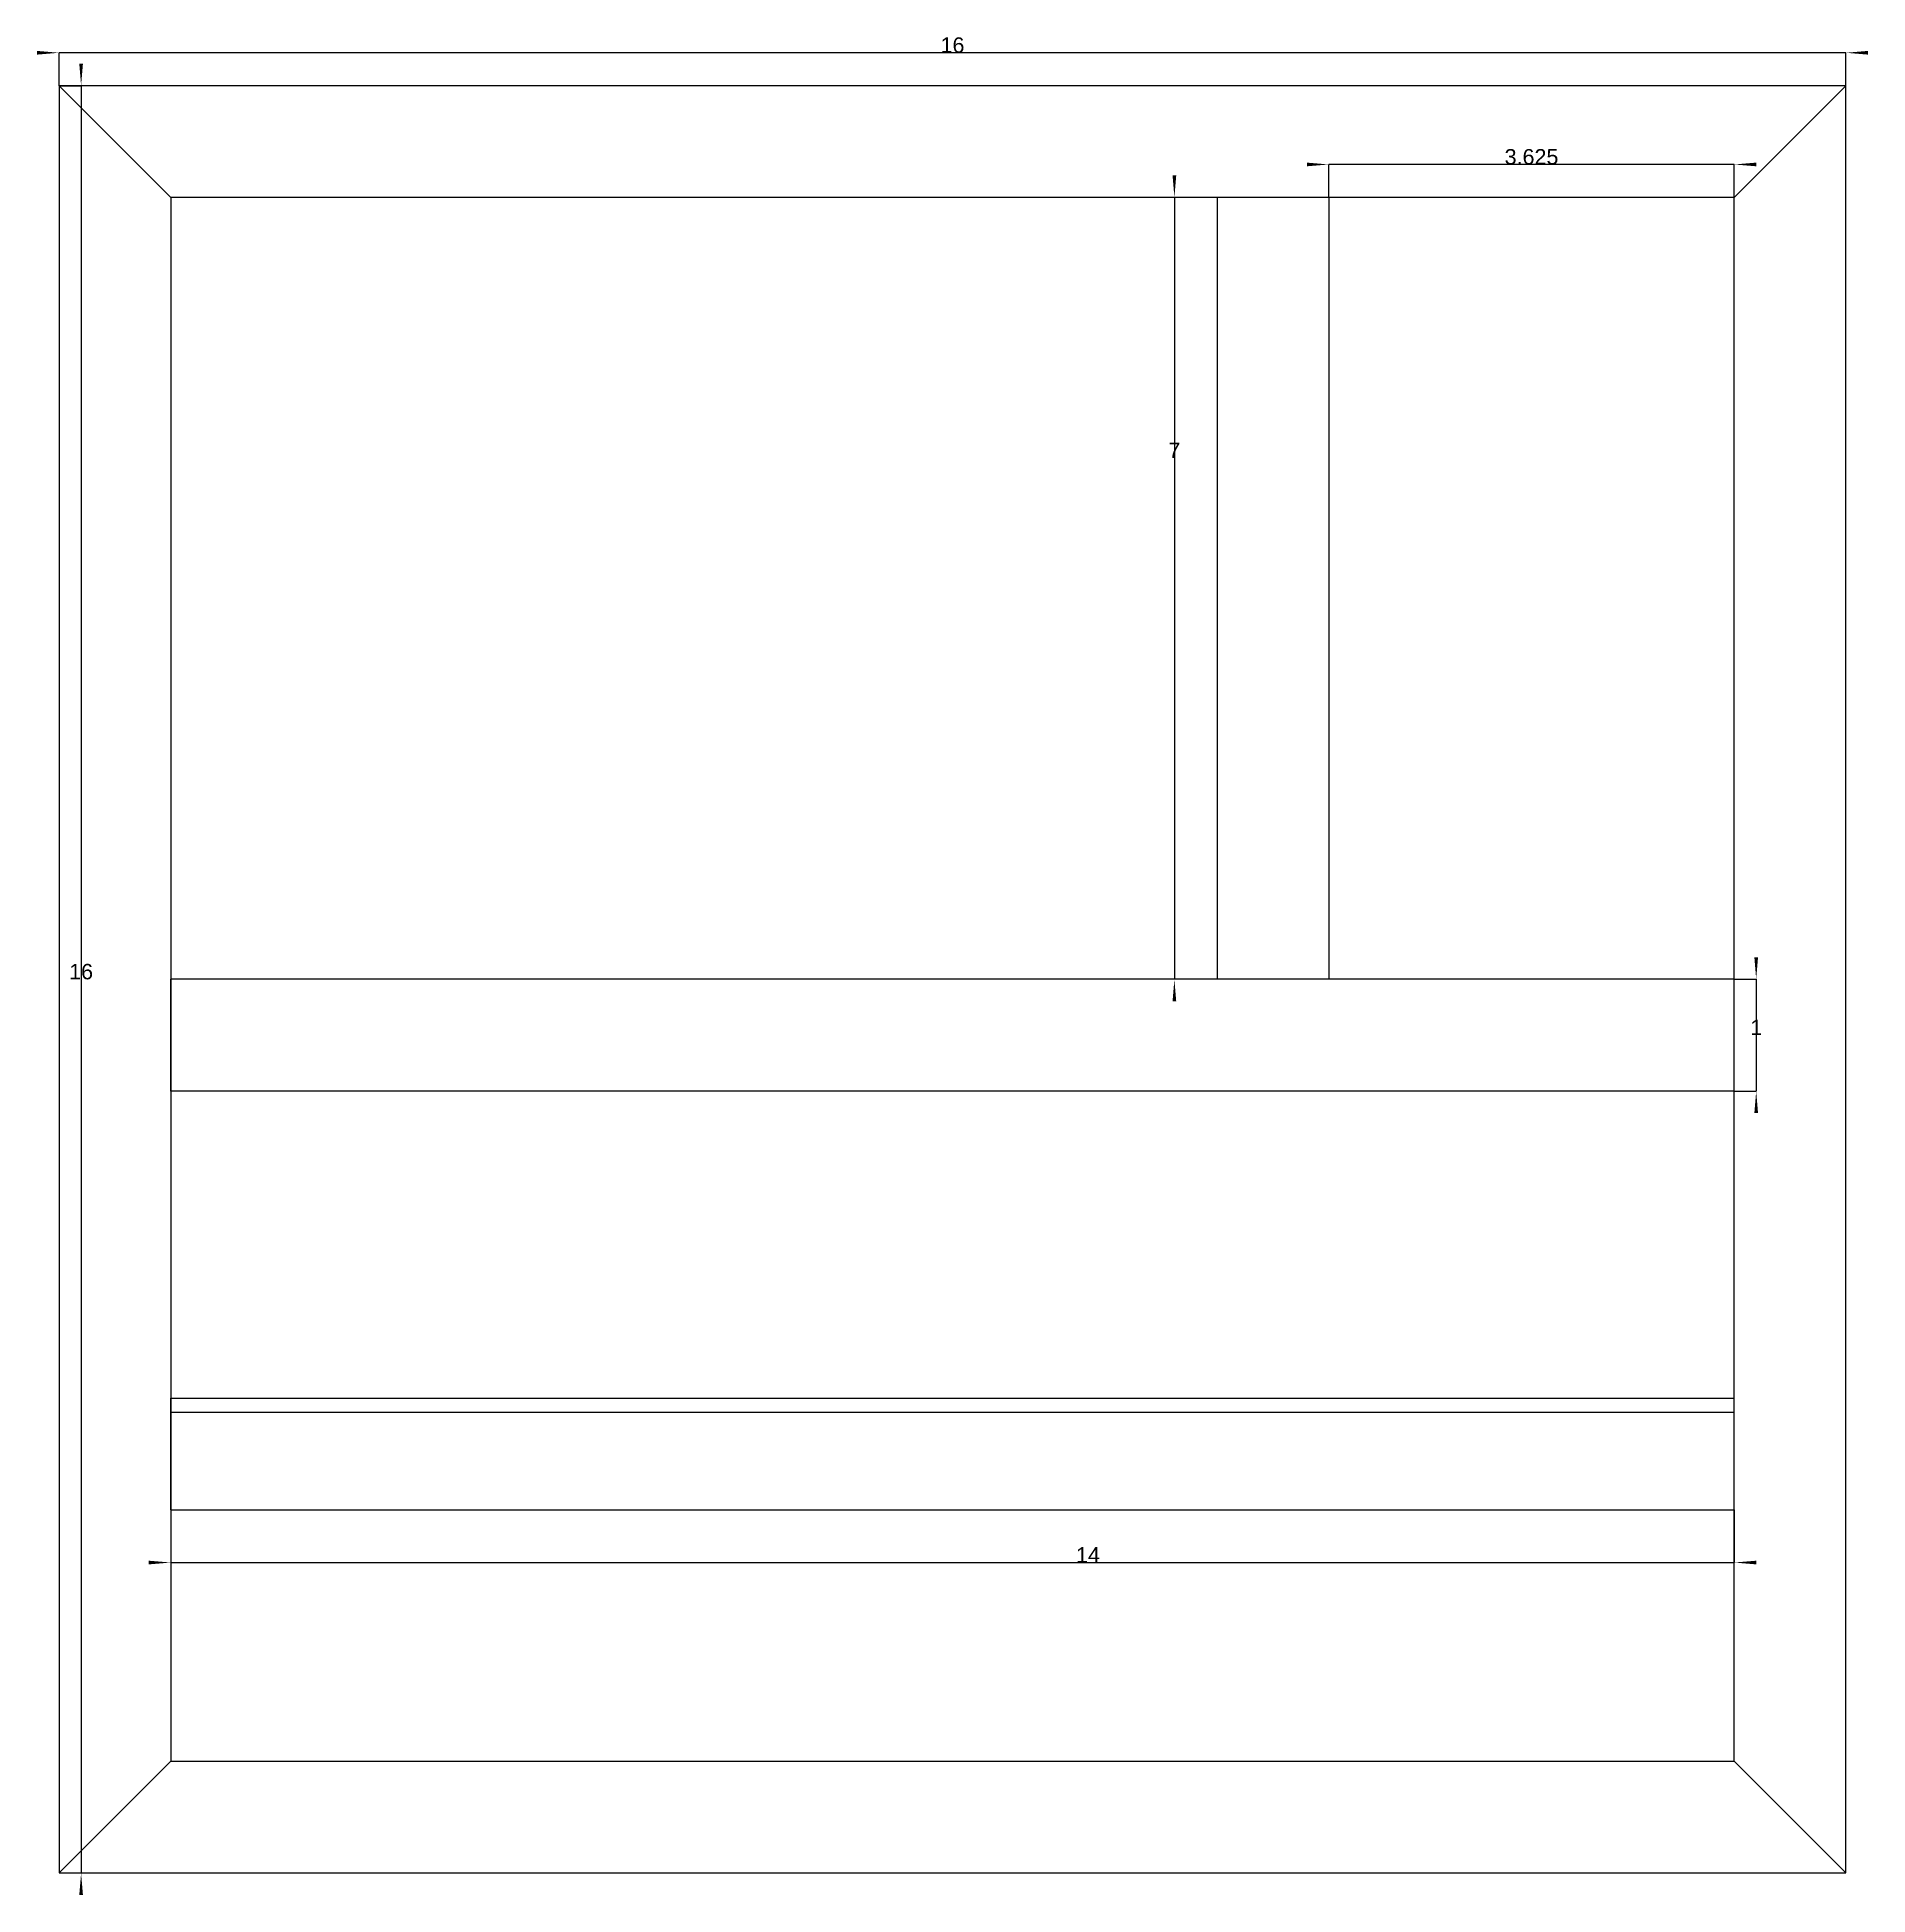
# Model space of a CAD drawing. Header units: millimetres. Extents: x -60 to 357, y -103 to 319.
import ezdxf
from ezdxf.enums import TextEntityAlignment as Align

# ---------------------------------------------------------------- set-up
doc = ezdxf.new("R2010")
doc.units = ezdxf.units.MM
doc.layers.get('0').update_dxf_attribs({"linetype": 'CONTINUOUS'})
for name, color, linetype in [('Dimension', 7, 'CONTINUOUS'), ('Dimension010', 7, 'CONTINUOUS'), ('Dimension011', 7, 'CONTINUOUS'), ('Dimension012', 7, 'CONTINUOUS'), ('Dimension013', 7, 'CONTINUOUS'), ('Dimension014', 7, 'CONTINUOUS'), ('View', 7, 'CONTINUOUS')]:
    doc.layers.add(name, color=color, linetype=linetype)
doc.styles.get("Standard").update_dxf_attribs({"font": 'arial.ttf'})
doc.dimstyles.get("Standard").update_dxf_attribs({"dimscale": 0, "dimtxt": 2.5, "dimasz": 2.5, "dimexe": 1.25, "dimexo": 0.625, "dimtad": 1, "dimtxsty": 'STANDARD', "dimcen": 2.5, "dimazin": 3, "dimtfac": 1, "dimtmove": 0, "dimatfit": 3})

# ---------------------------------------------------------------- blocks, each defined once
blk = doc.blocks.new('*Dimension')
at = {"color": 0}
for points in [[(-49.2833, 313.2), (-50.1167, 313.2), (-49.7, 308.2)], [(-49.2833, -103.2), (-50.1167, -103.2), (-49.7, -98.2)]]:
    blk.add_solid(points, dxfattribs=at)
at = {"layer": 'Dimension'}
for p, q in [((-54.7, 308.2), (-49.7, 308.2)), ((-49.7, 308.2), (-49.7, -98.2)), ((-54.7, -98.2), (-49.7, -98.2))]:
    blk.add_line(p, q, dxfattribs=at)
blk.add_text('16', height=3.5, dxfattribs=at).set_placement((-49.7, 105), align=Align.CENTER)
blk = doc.blocks.new('*Dimension010')
at = {"color": 0}
for points in [[(-59.7, 316.119), (-59.7, 315.285), (-54.7, 315.702)], [(356.7, 316.119), (356.7, 315.285), (351.7, 315.702)]]:
    blk.add_solid(points, dxfattribs=at)
at = {"layer": 'Dimension010'}
for p, q in [((-54.7, 308.2), (-54.7, 315.702)), ((351.7, 315.702), (-54.7, 315.702)), ((351.7, 308.2), (351.7, 315.702))]:
    blk.add_line(p, q, dxfattribs=at)
blk.add_text('16', height=3.5, dxfattribs=at).set_placement((148.5, 315.702), align=Align.CENTER)
blk = doc.blocks.new('*Dimension011')
at = {"color": 0}
for points in [[(198.554, 287.8), (199.387, 287.8), (198.971, 282.8)], [(198.554, 100), (199.387, 100), (198.971, 105)]]:
    blk.add_solid(points, dxfattribs=at)
at = {"layer": 'Dimension011'}
for p, q in [((208.698, 282.8), (198.971, 282.8)), ((198.971, 282.8), (198.971, 105)), ((208.698, 105), (198.971, 105))]:
    blk.add_line(p, q, dxfattribs=at)
blk.add_text('7', height=3.5, dxfattribs=at).set_placement((198.971, 223.549), align=Align.CENTER)
blk = doc.blocks.new('*Dimension012')
at = {"color": 0}
for points in [[(-34.3, -28.0469), (-34.3, -27.2136), (-29.3, -27.6302)], [(331.3, -28.0469), (331.3, -27.2136), (326.3, -27.6302)]]:
    blk.add_solid(points, dxfattribs=at)
at = {"layer": 'Dimension012'}
for p, q in [((-29.3, -15.65), (-29.3, -27.6302)), ((326.3, -15.65), (326.3, -27.6302)), ((-29.3, -27.6302), (326.3, -27.6302))]:
    blk.add_line(p, q, dxfattribs=at)
blk.add_text('14', height=3.5, dxfattribs=at).set_placement((179.319, -27.6302), align=Align.CENTER)
blk = doc.blocks.new('*Dimension013')
at = {"color": 0}
for points in [[(229.098, 290.719), (229.098, 289.885), (234.098, 290.302)], [(331.3, 290.719), (331.3, 289.885), (326.3, 290.302)]]:
    blk.add_solid(points, dxfattribs=at)
at = {"layer": 'Dimension013'}
for p, q in [((234.098, 282.8), (234.098, 290.302)), ((326.3, 290.302), (234.098, 290.302)), ((326.3, 282.8), (326.3, 290.302))]:
    blk.add_line(p, q, dxfattribs=at)
blk.add_text('3.625', height=3.5, dxfattribs=at).set_placement((280.199, 290.302), align=Align.CENTER)
blk = doc.blocks.new('*Dimension014')
at = {"color": 0}
for points in [[(331.717, 110), (330.883, 110), (331.3, 105)], [(331.717, 74.6), (330.883, 74.6), (331.3, 79.6)]]:
    blk.add_solid(points, dxfattribs=at)
at = {"layer": 'Dimension014'}
for p, q in [((326.3, 105), (331.3, 105)), ((331.3, 105), (331.3, 79.6)), ((326.3, 79.6), (331.3, 79.6))]:
    blk.add_line(p, q, dxfattribs=at)
blk.add_text('1', height=3.5, dxfattribs=at).set_placement((331.3, 92.3), align=Align.CENTER)

msp = doc.modelspace()

# ---------------------------------------------------------------- linework, layer by layer
at = {"layer": 'View'}
for p, q in [((351.7, 308.2), (-54.7, 308.2)), ((-29.3, 282.8), (-54.7, 308.2)), ((-54.7, 308.2), (-54.7, -98.2)), ((-29.3, 282.8), (-54.7, 308.2)), ((326.3, 282.8), (351.7, 308.2)), ((326.3, 282.8), (351.7, 308.2)), ((351.7, -98.2), (351.7, 308.2)), ((326.3, 282.8), (-29.3, 282.8)), ((-29.3, 282.8), (-29.3, -72.8)), ((208.698, 282.8), (208.698, 105)), ((234.098, 282.8), (208.698, 282.8)), ((234.098, 282.8), (234.098, 105)), ((326.3, -72.8), (326.3, 282.8)), ((326.3, 105), (-29.3, 105)), ((-29.3, 79.6), (-29.3, 105)), ((234.098, 105), (208.698, 105)), ((326.3, 79.6), (326.3, 105)), ((326.3, 79.6), (-29.3, 79.6)), ((-29.3, 9.75), (326.3, 9.75)), ((-29.3, 6.575), (-29.3, 9.75)), ((326.3, 6.575), (326.3, 9.75)), ((-29.3, 6.575), (326.3, 6.575)), ((-29.3, -15.65), (-29.3, 6.575)), ((326.3, -15.65), (326.3, 6.575)), ((-29.3, -15.65), (326.3, -15.65)), ((-29.3, -72.8), (-54.7, -98.2)), ((-29.3, -72.8), (-54.7, -98.2)), ((-29.3, -72.8), (326.3, -72.8)), ((326.3, -72.8), (351.7, -98.2)), ((326.3, -72.8), (351.7, -98.2)), ((-54.7, -98.2), (351.7, -98.2))]:
    msp.add_line(p, q, dxfattribs=at)

# ---------------------------------------------------------------- dimensions: what is measured, and where the dimension line sits
at = {"layer": 'Dimension'}
dim = msp.add_linear_dim(base=(-49.7, 105), p1=(-54.7, 308.2), p2=(-54.7, -98.2), angle=90, text='16', dimstyle='STANDARD', dxfattribs=at)
dim.commit()
dim.dimension.update_dxf_attribs({"geometry": '*Dimension', "text_midpoint": (-54.7, 105)})
at = {"layer": 'Dimension010'}
dim = msp.add_linear_dim(base=(148.5, 315.701904), p1=(351.7, 308.2), p2=(-54.7, 308.2), text='16', dimstyle='STANDARD', dxfattribs=at)
dim.commit()
dim.dimension.update_dxf_attribs({"geometry": '*Dimension010', "text_midpoint": (148.5, 310.701904)})
at = {"layer": 'Dimension011'}
dim = msp.add_linear_dim(base=(198.970831, 223.548969), p1=(208.698, 282.8), p2=(208.698, 105), angle=90, text='7', dimstyle='STANDARD', dxfattribs=at)
dim.commit()
dim.dimension.update_dxf_attribs({"geometry": '*Dimension011', "text_midpoint": (193.970831, 223.548969)})
at = {"layer": 'Dimension012'}
dim = msp.add_linear_dim(base=(179.318716, -27.630241), p1=(-29.3, -15.65), p2=(326.3, -15.65), text='14', dimstyle='STANDARD', dxfattribs=at)
dim.commit()
dim.dimension.update_dxf_attribs({"geometry": '*Dimension012', "text_midpoint": (179.318716, -22.630241)})
at = {"layer": 'Dimension013'}
dim = msp.add_linear_dim(base=(280.199, 290.301904), p1=(326.3, 282.8), p2=(234.098, 282.8), text='3.625', dimstyle='STANDARD', dxfattribs=at)
dim.commit()
dim.dimension.update_dxf_attribs({"geometry": '*Dimension013', "text_midpoint": (280.199, 285.301904)})
at = {"layer": 'Dimension014'}
dim = msp.add_linear_dim(base=(331.3, 92.3), p1=(326.3, 105), p2=(326.3, 79.6), angle=90, text='1', dimstyle='STANDARD', dxfattribs=at)
dim.commit()
dim.dimension.update_dxf_attribs({"geometry": '*Dimension014', "text_midpoint": (326.3, 92.3)})

doc.saveas('drawing.dxf')
